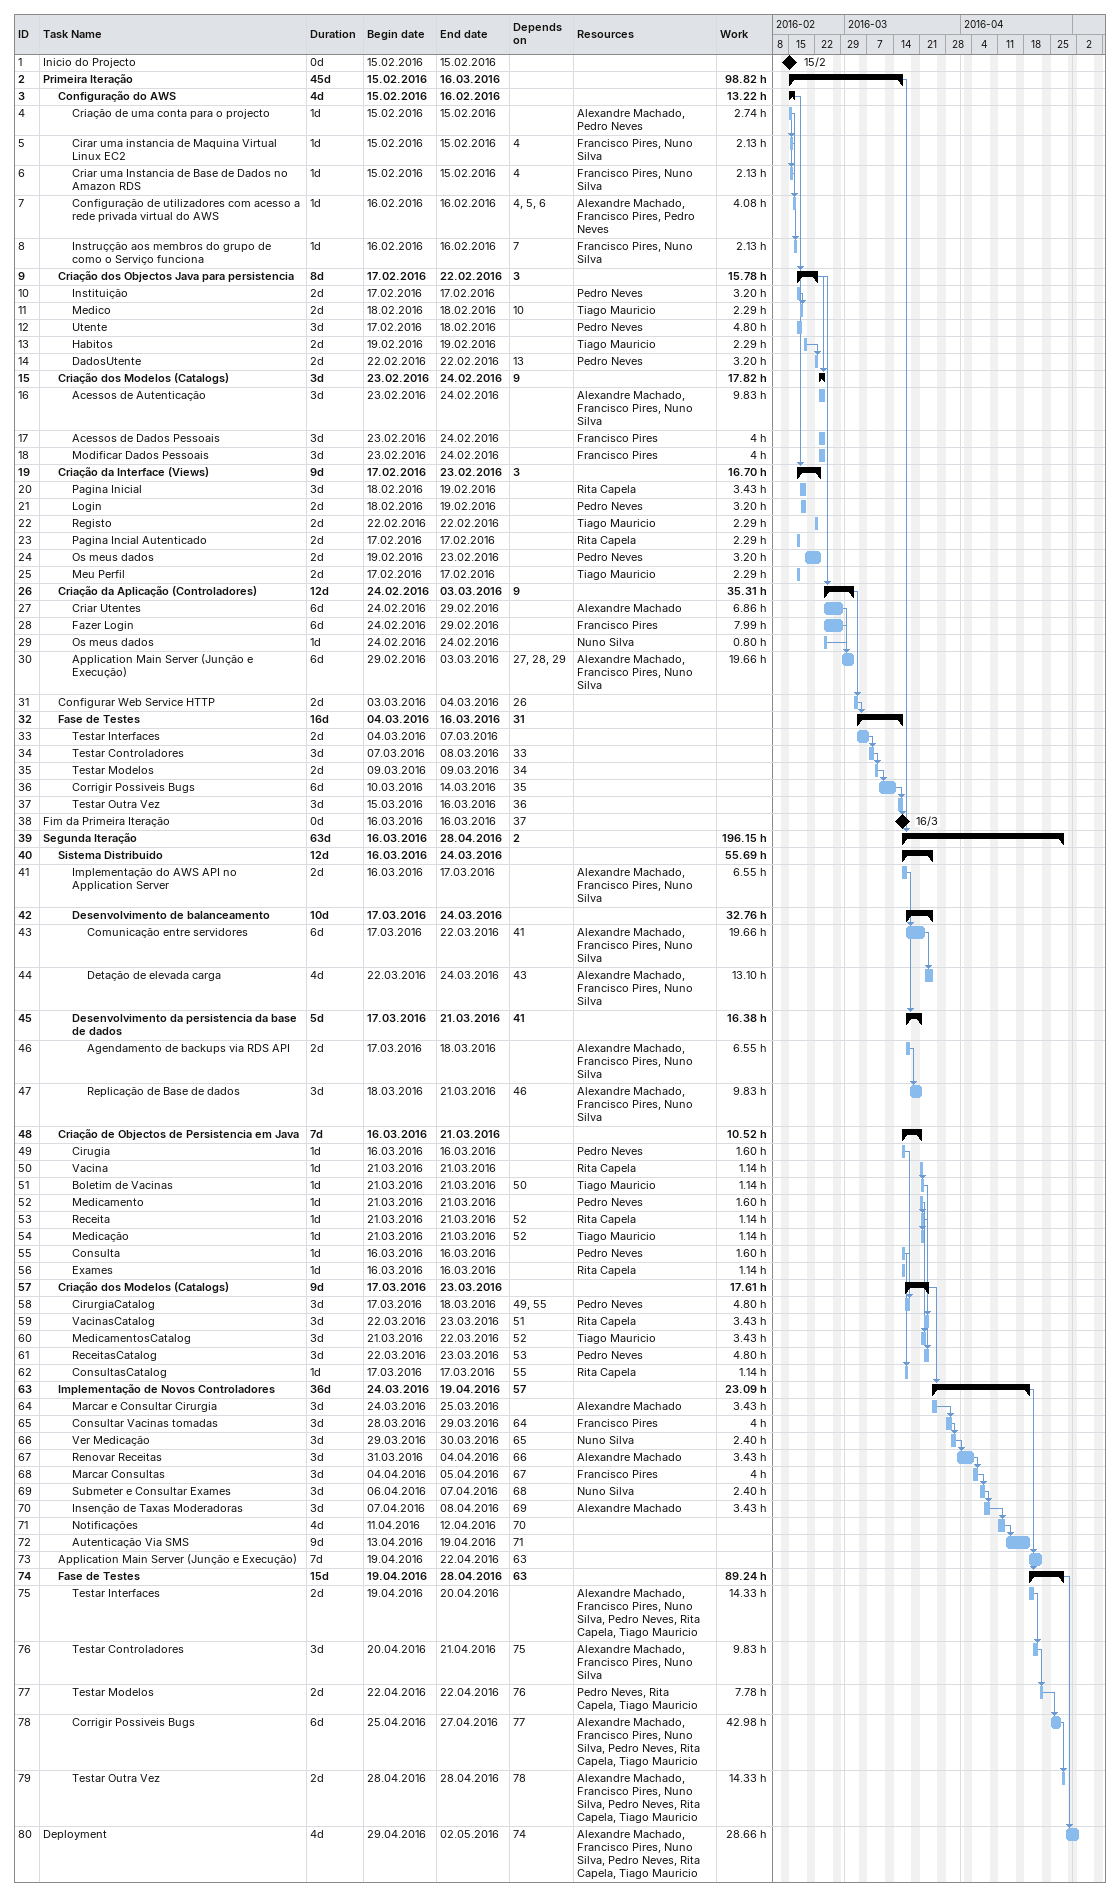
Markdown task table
| ID | Level | Task | Duration | Start | Finish | Predecessors | Resources | Work (h) |
|---|---|---|---|---|---|---|---|---|
| 1 | 1 | Inicio do Projecto | 0d | 2016-02-15 | 2016-02-15 |  |  |  |
| 2 | 1 | **Primeira Iteração** | 45d | 2016-02-15 | 2016-03-16 |  |  | 98.82 |
| 3 | 2 | **Configuração do AWS** | 4d | 2016-02-15 | 2016-02-16 |  |  | 13.22 |
| 4 | 3 | Criação de uma conta para o projecto | 1d | 2016-02-15 | 2016-02-15 |  | Alexandre Machado, Pedro Neves | 2.74 |
| 5 | 3 | Cirar uma instancia de Maquina Virtual Linux EC2 | 1d | 2016-02-15 | 2016-02-15 | 4 | Francisco Pires, Nuno Silva | 2.13 |
| 6 | 3 | Criar uma Instancia de Base de Dados no Amazon RDS | 1d | 2016-02-15 | 2016-02-15 | 4 | Francisco Pires, Nuno Silva | 2.13 |
| 7 | 3 | Configuração de utilizadores com acesso a rede privada virtual do AWS | 1d | 2016-02-16 | 2016-02-16 | 4, 5, 6 | Alexandre Machado, Francisco Pires, Pedro Neves | 4.08 |
| 8 | 3 | Instruçção aos membros do grupo de como o Serviço funciona | 1d | 2016-02-16 | 2016-02-16 | 7 | Francisco Pires, Nuno Silva | 2.13 |
| 9 | 2 | **Criação dos Objectos Java para persistencia** | 8d | 2016-02-17 | 2016-02-22 | 3 |  | 15.78 |
| 10 | 3 | Instituição | 2d | 2016-02-17 | 2016-02-17 |  | Pedro Neves | 3.20 |
| 11 | 3 | Medico | 2d | 2016-02-18 | 2016-02-18 | 10 | Tiago Mauricio | 2.29 |
| 12 | 3 | Utente | 3d | 2016-02-17 | 2016-02-18 |  | Pedro Neves | 4.80 |
| 13 | 3 | Habitos | 2d | 2016-02-19 | 2016-02-19 |  | Tiago Mauricio | 2.29 |
| 14 | 3 | DadosUtente | 2d | 2016-02-22 | 2016-02-22 | 13 | Pedro Neves | 3.20 |
| 15 | 2 | **Criação dos Modelos (Catalogs)** | 3d | 2016-02-23 | 2016-02-24 | 9 |  | 17.82 |
| 16 | 3 | Acessos de Autenticação | 3d | 2016-02-23 | 2016-02-24 |  | Alexandre Machado, Francisco Pires, Nuno Silva | 9.83 |
| 17 | 3 | Acessos de Dados Pessoais | 3d | 2016-02-23 | 2016-02-24 |  | Francisco Pires | 4 |
| 18 | 3 | Modificar Dados Pessoais | 3d | 2016-02-23 | 2016-02-24 |  | Francisco Pires | 4 |
| 19 | 2 | **Criação da Interface (Views)** | 9d | 2016-02-17 | 2016-02-23 | 3 |  | 16.70 |
| 20 | 3 | Pagina Inicial | 3d | 2016-02-18 | 2016-02-19 |  | Rita Capela | 3.43 |
| 21 | 3 | Login | 2d | 2016-02-18 | 2016-02-19 |  | Pedro Neves | 3.20 |
| 22 | 3 | Registo | 2d | 2016-02-22 | 2016-02-22 |  | Tiago Mauricio | 2.29 |
| 23 | 3 | Pagina Incial Autenticado | 2d | 2016-02-17 | 2016-02-17 |  | Rita Capela | 2.29 |
| 24 | 3 | Os meus dados | 2d | 2016-02-19 | 2016-02-23 |  | Pedro Neves | 3.20 |
| 25 | 3 | Meu Perfil | 2d | 2016-02-17 | 2016-02-17 |  | Tiago Mauricio | 2.29 |
| 26 | 2 | **Criação da Aplicação (Controladores)** | 12d | 2016-02-24 | 2016-03-03 | 9 |  | 35.31 |
| 27 | 3 | Criar Utentes | 6d | 2016-02-24 | 2016-02-29 |  | Alexandre Machado | 6.86 |
| 28 | 3 | Fazer Login | 6d | 2016-02-24 | 2016-02-29 |  | Francisco Pires | 7.99 |
| 29 | 3 | Os meus dados | 1d | 2016-02-24 | 2016-02-24 |  | Nuno Silva | 0.80 |
| 30 | 3 | Application Main Server (Junção e Execução) | 6d | 2016-02-29 | 2016-03-03 | 27, 28, 29 | Alexandre Machado, Francisco Pires, Nuno Silva | 19.66 |
| 31 | 2 | Configurar Web Service HTTP | 2d | 2016-03-03 | 2016-03-04 | 26 |  |  |
| 32 | 2 | **Fase de Testes** | 16d | 2016-03-04 | 2016-03-16 | 31 |  |  |
| 33 | 3 | Testar Interfaces | 2d | 2016-03-04 | 2016-03-07 |  |  |  |
| 34 | 3 | Testar Controladores | 3d | 2016-03-07 | 2016-03-08 | 33 |  |  |
| 35 | 3 | Testar Modelos | 2d | 2016-03-09 | 2016-03-09 | 34 |  |  |
| 36 | 3 | Corrigir Possiveis Bugs | 6d | 2016-03-10 | 2016-03-14 | 35 |  |  |
| 37 | 3 | Testar Outra Vez | 3d | 2016-03-15 | 2016-03-16 | 36 |  |  |
| 38 | 1 | Fim da Primeira Iteração | 0d | 2016-03-16 | 2016-03-16 | 37 |  |  |
| 39 | 1 | **Segunda Iteração** | 63d | 2016-03-16 | 2016-04-28 | 2 |  | 196.15 |
| 40 | 2 | **Sistema Distribuido** | 12d | 2016-03-16 | 2016-03-24 |  |  | 55.69 |
| 41 | 3 | Implementação do AWS API no Application Server | 2d | 2016-03-16 | 2016-03-17 |  | Alexandre Machado, Francisco Pires, Nuno Silva | 6.55 |
| 42 | 3 | **Desenvolvimento de balanceamento** | 10d | 2016-03-17 | 2016-03-24 |  |  | 32.76 |
| 43 | 4 | Comunicação entre servidores | 6d | 2016-03-17 | 2016-03-22 | 41 | Alexandre Machado, Francisco Pires, Nuno Silva | 19.66 |
| 44 | 4 | Detação de elevada carga | 4d | 2016-03-22 | 2016-03-24 | 43 | Alexandre Machado, Francisco Pires, Nuno Silva | 13.10 |
| 45 | 3 | **Desenvolvimento da persistencia da base de dados** | 5d | 2016-03-17 | 2016-03-21 | 41 |  | 16.38 |
| 46 | 4 | Agendamento de backups via RDS API | 2d | 2016-03-17 | 2016-03-18 |  | Alexandre Machado, Francisco Pires, Nuno Silva | 6.55 |
| 47 | 4 | Replicação de Base de dados | 3d | 2016-03-18 | 2016-03-21 | 46 | Alexandre Machado, Francisco Pires, Nuno Silva | 9.83 |
| 48 | 2 | **Criação de Objectos de Persistencia em Java** | 7d | 2016-03-16 | 2016-03-21 |  |  | 10.52 |
| 49 | 3 | Cirugia | 1d | 2016-03-16 | 2016-03-16 |  | Pedro Neves | 1.60 |
| 50 | 3 | Vacina | 1d | 2016-03-21 | 2016-03-21 |  | Rita Capela | 1.14 |
| 51 | 3 | Boletim de Vacinas | 1d | 2016-03-21 | 2016-03-21 | 50 | Tiago Mauricio | 1.14 |
| 52 | 3 | Medicamento | 1d | 2016-03-21 | 2016-03-21 |  | Pedro Neves | 1.60 |
| 53 | 3 | Receita | 1d | 2016-03-21 | 2016-03-21 | 52 | Rita Capela | 1.14 |
| 54 | 3 | Medicação | 1d | 2016-03-21 | 2016-03-21 | 52 | Tiago Mauricio | 1.14 |
| 55 | 3 | Consulta | 1d | 2016-03-16 | 2016-03-16 |  | Pedro Neves | 1.60 |
| 56 | 3 | Exames | 1d | 2016-03-16 | 2016-03-16 |  | Rita Capela | 1.14 |
| 57 | 2 | **Criação dos Modelos (Catalogs)** | 9d | 2016-03-17 | 2016-03-23 |  |  | 17.61 |
| 58 | 3 | CirurgiaCatalog | 3d | 2016-03-17 | 2016-03-18 | 49, 55 | Pedro Neves | 4.80 |
| 59 | 3 | VacinasCatalog | 3d | 2016-03-22 | 2016-03-23 | 51 | Rita Capela | 3.43 |
| 60 | 3 | MedicamentosCatalog | 3d | 2016-03-21 | 2016-03-22 | 52 | Tiago Mauricio | 3.43 |
| 61 | 3 | ReceitasCatalog | 3d | 2016-03-22 | 2016-03-23 | 53 | Pedro Neves | 4.80 |
| 62 | 3 | ConsultasCatalog | 1d | 2016-03-17 | 2016-03-17 | 55 | Rita Capela | 1.14 |
| 63 | 2 | **Implementação de Novos Controladores** | 36d | 2016-03-24 | 2016-04-19 | 57 |  | 23.09 |
| 64 | 3 | Marcar e Consultar Cirurgia | 3d | 2016-03-24 | 2016-03-25 |  | Alexandre Machado | 3.43 |
| 65 | 3 | Consultar Vacinas tomadas | 3d | 2016-03-28 | 2016-03-29 | 64 | Francisco Pires | 4 |
| 66 | 3 | Ver Medicação | 3d | 2016-03-29 | 2016-03-30 | 65 | Nuno Silva | 2.40 |
| 67 | 3 | Renovar Receitas | 3d | 2016-03-31 | 2016-04-04 | 66 | Alexandre Machado | 3.43 |
| 68 | 3 | Marcar Consultas | 3d | 2016-04-04 | 2016-04-05 | 67 | Francisco Pires | 4 |
| 69 | 3 | Submeter e Consultar Exames | 3d | 2016-04-06 | 2016-04-07 | 68 | Nuno Silva | 2.40 |
| 70 | 3 | Insenção de Taxas Moderadoras | 3d | 2016-04-07 | 2016-04-08 | 69 | Alexandre Machado | 3.43 |
| 71 | 3 | Notificações | 4d | 2016-04-11 | 2016-04-12 | 70 |  |  |
| 72 | 3 | Autenticação Via SMS | 9d | 2016-04-13 | 2016-04-19 | 71 |  |  |
| 73 | 2 | Application Main Server (Junção e Execução) | 7d | 2016-04-19 | 2016-04-22 | 63 |  |  |
| 74 | 2 | **Fase de Testes** | 15d | 2016-04-19 | 2016-04-28 | 63 |  | 89.24 |
| 75 | 3 | Testar Interfaces | 2d | 2016-04-19 | 2016-04-20 |  | Alexandre Machado, Francisco Pires, Nuno Silva, Pedro Neves, Rita Capela, Tiago Mauricio | 14.33 |
| 76 | 3 | Testar Controladores | 3d | 2016-04-20 | 2016-04-21 | 75 | Alexandre Machado, Francisco Pires, Nuno Silva | 9.83 |
| 77 | 3 | Testar Modelos | 2d | 2016-04-22 | 2016-04-22 | 76 | Pedro Neves, Rita Capela, Tiago Mauricio | 7.78 |
| 78 | 3 | Corrigir Possiveis Bugs | 6d | 2016-04-25 | 2016-04-27 | 77 | Alexandre Machado, Francisco Pires, Nuno Silva, Pedro Neves, Rita Capela, Tiago Mauricio | 42.98 |
| 79 | 3 | Testar Outra Vez | 2d | 2016-04-28 | 2016-04-28 | 78 | Alexandre Machado, Francisco Pires, Nuno Silva, Pedro Neves, Rita Capela, Tiago Mauricio | 14.33 |
| 80 | 1 | Deployment | 4d | 2016-04-29 | 2016-05-02 | 74 | Alexandre Machado, Francisco Pires, Nuno Silva, Pedro Neves, Rita Capela, Tiago Mauricio | 28.66 |
